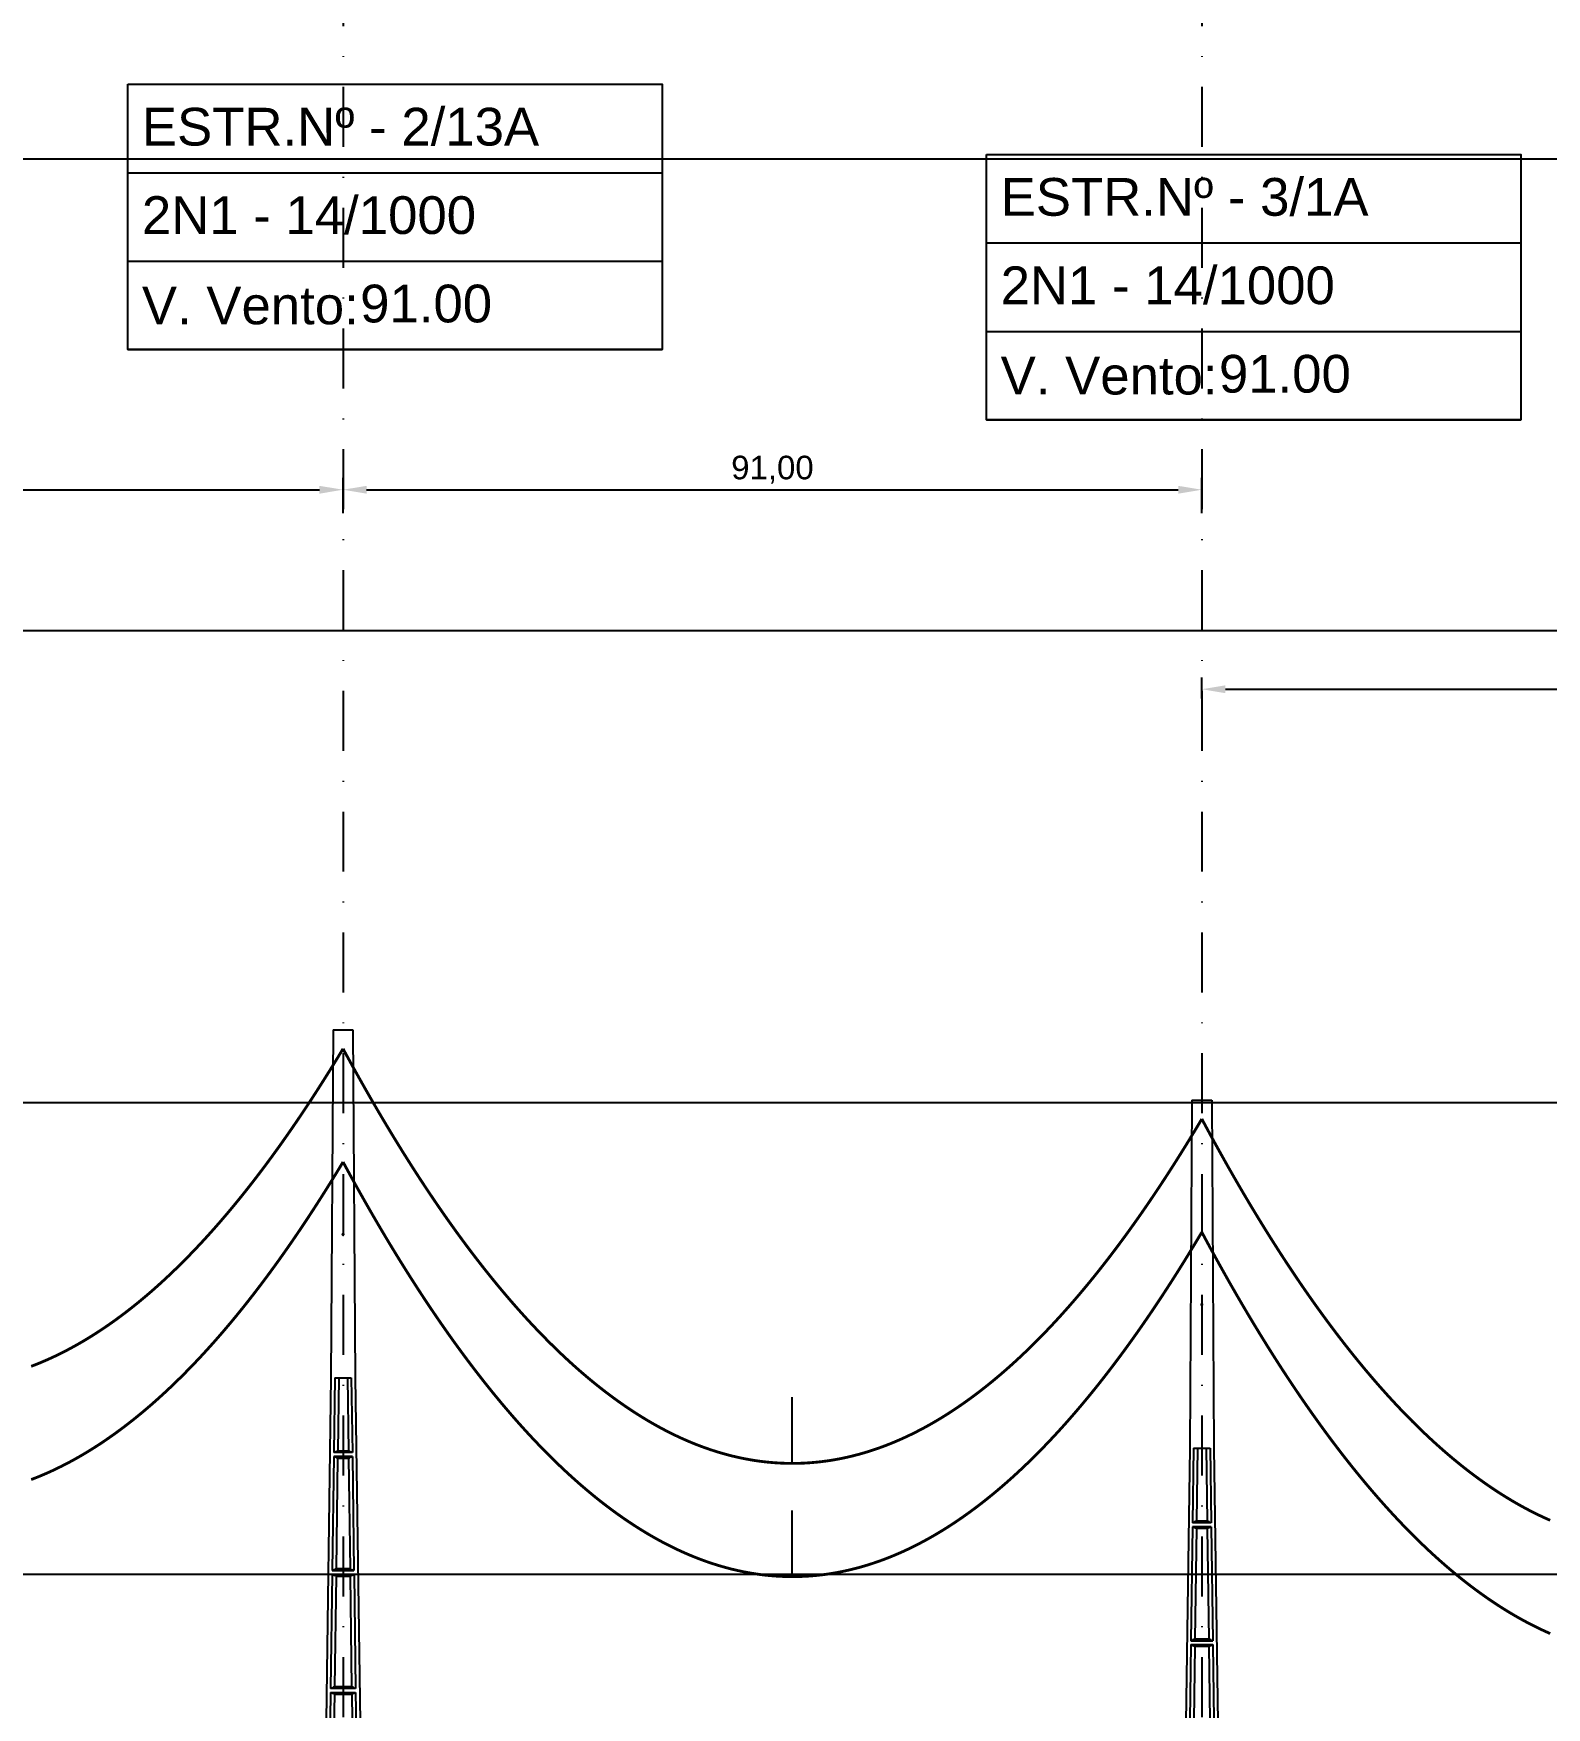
# Model space of a CAD drawing. Header units: metres. Extents: x -121 to 9872, y 3505 to 10721.
# Drawn here: x 2950.3 to 3110.6, y 9585.9 to 9763.3 of the extents above; entities that cross this region are included whole.
import ezdxf
from ezdxf.enums import TextEntityAlignment as Align

# ---------------------------------------------------------------- set-up
doc = ezdxf.new("R2010")
doc.units = ezdxf.units.M
doc.header["$PDMODE"] = 2
doc.linetypes.add('DASHDOT', pattern=[25.4, 12.7, -6.35, 0, -6.35])
for name, color, linetype in [('Cabeçalho', 7, 'Continuous'), ('CON-EOL- CA MAGNOLIA', 210, 'Continuous'), ('cotas', 7, 'Continuous'), ('Grade', 9, 'Continuous'), ('Ind.Rot', 8, 'DASHDOT'), ('POSTE DT', 7, 'Continuous')]:
    doc.layers.add(name, color=color, linetype=linetype)
doc.styles.add('Arial', font='arial.ttf')
doc.styles.add('SIMM-PADRÃO_(TXT)', font='arial.ttf', dxfattribs={"height": 2})
doc.styles.get("Standard").update_dxf_attribs({"font": 'arial.ttf'})
doc.dimstyles.new('ISO-25', dxfattribs={"dimtxt": 2.5, "dimasz": 2.5, "dimexe": 1.25, "dimexo": 0.625, "dimtad": 1, "dimzin": 1, "dimtxsty": 'Standard', "dimcen": 2.5, "dimaunit": 1, "dimadec": 3, "dimazin": 3, "dimtfac": 1, "dimtmove": 0, "dimatfit": 3, "dimfxlon": 1, "dimarcsym": 0})

# ---------------------------------------------------------------- blocks, each defined once
blk = doc.blocks.new('*U1')
at = {"layer": 'POSTE DT', "extrusion": (0, 1, 0)}
for p, q in [((-3.31, 378.23), (-4.05, 262)), ((-3.31, 378.23), (3.31, 378.23)), ((3.31, 378.23), (4.06, 262)), ((-4.05, 262), (-7.72, 0)), ((-4.05, 262), (-4.05, 262)), ((-2.73, 262), (-3.08, 237.05)), ((-2.73, 262), (2.75, 262)), ((-1.42, 262), (-1.77, 237.57)), ((1.43, 262), (1.77, 237.57)), ((2.75, 262), (3.1, 237.05)), ((4.06, 262), (7.72, 0)), ((-3.1, 235.74), (-3.63, 197.65)), ((3.11, 235.73), (-3.1, 235.74)), ((3.1, 237.05), (-3.08, 237.05)), ((-1.8, 235.21), (-2.32, 198.19)), ((1.8, 235.21), (2.32, 198.19)), ((3.11, 235.73), (3.65, 197.65)), ((-3.65, 196.34), (-4.19, 158.25)), ((-2.35, 195.8), (-2.87, 158.8)), ((2.35, 195.8), (2.87, 158.8)), ((3.66, 196.34), (4.2, 158.25)), ((-4.21, 156.94), (-4.74, 118.85)), ((4.21, 156.94), (4.75, 118.85)), ((-2.9, 156.39), (-3.42, 119.41)), ((2.91, 156.39), (3.42, 119.41)), ((-4.76, 117.54), (-5.29, 79.45)), ((4.77, 117.54), (-4.76, 117.54)), ((4.75, 118.85), (-4.74, 118.85)), ((4.77, 117.54), (5.3, 79.45)), ((-3.46, 116.98), (-3.97, 80.02)), ((3.46, 116.98), (3.98, 80.02)), ((5.3, 79.45), (-5.29, 79.45)), ((-5.31, 78.14), (-5.85, 40.06)), ((5.32, 78.14), (-5.31, 78.14)), ((-4.01, 77.57), (-4.53, 40.63)), ((4.01, 77.57), (4.53, 40.63)), ((5.32, 78.14), (5.85, 40.06)), ((5.85, 40.06), (-5.85, 40.06)), ((-5.86, 38.74), (-6.41, 0)), ((5.87, 38.74), (-5.86, 38.74)), ((-4.56, 38.17), (-5.1, 0)), ((4.56, 38.17), (5.1, 0)), ((5.87, 38.74), (6.41, 0)), ((-6.41, 0), (-7.72, 0)), ((-5.1, 0), (-6.41, 0)), ((5.1, 0), (-5.1, 0)), ((6.41, 0), (5.1, 0)), ((7.72, 0), (6.41, 0))]:
    blk.add_line(p, q, dxfattribs=at)
at = {"layer": 'POSTE DT', "ltscale": 3}
for points in [[(-3.65, 196.34), (3.66, 196.34)], [(-3.63, 197.65), (3.65, 197.65)], [(-4.21, 156.94), (4.21, 156.94)], [(4.2, 158.25), (-4.19, 158.25)]]:
    blk.add_lwpolyline(points, dxfattribs=at)
at = {"layer": 'POSTE DT'}
for points, knots in [([(0.25, 309.94), (0.25, 309.93), (0.25, 309.93), (0.25, 309.92), (0.25, 309.91), (0.25, 309.9), (0.25, 309.89), (0.24, 309.85), (0.22, 309.82), (0.19, 309.77), (0.16, 309.74), (0.11, 309.71), (0.08, 309.7), (0.01, 309.68), (-0.02, 309.68), (-0.08, 309.7), (-0.11, 309.71), (-0.16, 309.74), (-0.18, 309.76), (-0.21, 309.8), (-0.22, 309.82), (-0.24, 309.85), (-0.24, 309.87), (-0.25, 309.89), (-0.25, 309.9), (-0.25, 309.92), (-0.25, 309.92), (-0.25, 309.93), (-0.25, 309.94), (-0.25, 309.95), (-0.25, 309.95), (-0.25, 309.96), (-0.25, 309.97), (-0.24, 310), (-0.23, 310.02), (-0.21, 310.07), (-0.2, 310.09), (-0.15, 310.14), (-0.13, 310.15), (-0.07, 310.18), (-0.03, 310.19), (0.03, 310.19), (0.06, 310.18), (0.12, 310.16), (0.14, 310.14), (0.18, 310.11), (0.2, 310.09), (0.21, 310.06), (0.22, 310.05), (0.23, 310.04), (0.24, 310.01), (0.24, 309.99), (0.25, 309.97), (0.25, 309.96), (0.25, 309.95), (0.25, 309.94), (0.25, 309.94), (0.25, 309.94), (0.25, 309.94)], [-54.728303, -54.728303, -54.728303, -54.728303, -54.309038, -54.309038, -53.647169, -53.647169, -52.532885, -52.532885, -48.86224, -48.86224, -45.282765, -45.282765, -41.52867, -41.52867, -37.867486, -37.867486, -34.454589, -34.454589, -31.301423, -31.301423, -28.48103, -28.48103, -26.961755, -26.961755, -25.7544, -25.7544, -25.136228, -25.136228, -24.64409, -24.64409, -24.094201, -24.094201, -23.191199, -23.191199, -20.494482, -20.494482, -17.342863, -17.342863, -13.645538, -13.645538, -9.835989, -9.835989, -6.296781, -6.296781, -3.005029, -3.005029, 0, 0, 0, 1.527594, 1.527594, 3.697216, 3.697216, 4.489727, 4.489727, 5.01438, 5.01438, 5.095313, 5.095313, 5.095313, 5.095313]), ([(-3.1, 235.74), (-2.88, 235.65), (-2.67, 235.56), (-2.23, 235.39), (-2.02, 235.3), (-1.8, 235.21)], [0.055576, 0.055576, 0.055576, 0.055576, 56.767409, 56.767409, 113.50757, 113.50757, 113.50757, 113.50757]), ([(-1.77, 237.57), (-1.99, 237.49), (-2.21, 237.4), (-2.64, 237.22), (-2.86, 237.14), (-3.08, 237.05)], [0, 0, 0, 0, 56.660495, 56.660495, 113.412826, 113.412826, 113.412826, 113.412826]), ([(-1.8, 235.21), (-1.2, 235.21), (-0.6, 235.21), (0.6, 235.21), (1.2, 235.21), (1.8, 235.21)], [0, 0, 0, 0, 68.567797, 68.567797, 137.136247, 137.136247, 137.136247, 137.136247]), ([(1.77, 237.57), (1.18, 237.57), (0.59, 237.57), (-0.59, 237.57), (-1.18, 237.57), (-1.77, 237.57)], [0, 0, 0, 0, 67.306894, 67.306894, 134.614447, 134.614447, 134.614447, 134.614447]), ([(3.1, 237.05), (2.87, 237.14), (2.65, 237.23), (2.21, 237.4), (1.99, 237.49), (1.77, 237.57)], [0, 0, 0, 0, 56.738948, 56.738948, 113.38731, 113.38731, 113.38731, 113.38731]), ([(1.8, 235.21), (2.02, 235.3), (2.24, 235.38), (2.68, 235.56), (2.89, 235.65), (3.11, 235.73)], [0, 0, 0, 0, 56.845349, 56.845349, 113.599799, 113.599799, 113.599799, 113.599799]), ([(-3.65, 196.34), (-3.43, 196.25), (-3.22, 196.16), (-2.78, 195.98), (-2.57, 195.89), (-2.35, 195.8)], [0.054307, 0.054307, 0.054307, 0.054307, 63.527131, 63.527131, 127.063246, 127.063246, 127.063246, 127.063246]), ([(-2.32, 198.19), (-2.54, 198.1), (-2.76, 198.01), (-3.2, 197.83), (-3.41, 197.74), (-3.63, 197.65)], [0, 0, 0, 0, 63.412073, 63.412073, 126.777421, 126.777421, 126.777421, 126.777421]), ([(-2.35, 195.8), (-1.57, 195.8), (-0.78, 195.8), (0.79, 195.8), (1.57, 195.8), (2.35, 195.8)], [0, 0, 0, 0, 89.585713, 89.585713, 179.17191, 179.17191, 179.17191, 179.17191]), ([(2.32, 198.19), (1.55, 198.19), (0.77, 198.19), (-0.77, 198.19), (-1.55, 198.19), (-2.32, 198.19)], [0, 0, 0, 0, 88.31008, 88.31008, 176.620652, 176.620652, 176.620652, 176.620652]), ([(3.65, 197.65), (3.43, 197.74), (3.2, 197.83), (2.76, 198.01), (2.54, 198.1), (2.32, 198.19)], [0, 0, 0, 0, 63.488119, 63.488119, 126.880939, 126.880939, 126.880939, 126.880939]), ([(2.35, 195.8), (2.57, 195.89), (2.79, 195.98), (3.23, 196.16), (3.45, 196.25), (3.66, 196.34)], [0, 0, 0, 0, 63.60246, 63.60246, 127.109696, 127.109696, 127.109696, 127.109696]), ([(-4.21, 156.94), (-3.99, 156.85), (-3.77, 156.75), (-3.34, 156.57), (-3.12, 156.48), (-2.9, 156.39)], [0.053423, 0.053423, 0.053423, 0.053423, 70.429742, 70.429742, 140.90167, 140.90167, 140.90167, 140.90167]), ([(-2.87, 158.8), (-3.09, 158.71), (-3.31, 158.62), (-3.75, 158.43), (-3.97, 158.34), (-4.19, 158.25)], [0, 0, 0, 0, 70.301707, 70.301707, 140.590947, 140.590947, 140.590947, 140.590947]), ([(2.87, 158.8), (1.92, 158.8), (0.96, 158.8), (-0.96, 158.8), (-1.91, 158.8), (-2.87, 158.8)], [0, 0, 0, 0, 109.314454, 109.314454, 218.629264, 218.629264, 218.629264, 218.629264]), ([(4.2, 158.25), (3.98, 158.34), (3.76, 158.44), (3.31, 158.62), (3.09, 158.71), (2.87, 158.8)], [0, 0, 0, 0, 70.379198, 70.379198, 140.659718, 140.659718, 140.659718, 140.659718]), ([(2.91, 156.39), (3.12, 156.48), (3.34, 156.57), (3.78, 156.75), (4, 156.85), (4.21, 156.94)], [0, 0, 0, 0, 70.506649, 70.506649, 140.914701, 140.914701, 140.914701, 140.914701]), ([(-2.9, 156.39), (-1.94, 156.39), (-0.97, 156.39), (0.97, 156.39), (1.94, 156.39), (2.91, 156.39)], [0, 0, 0, 0, 110.60219, 110.60219, 221.20473, 221.20473, 221.20473, 221.20473]), ([(-4.76, 117.54), (-4.54, 117.45), (-4.32, 117.35), (-3.89, 117.17), (-3.67, 117.07), (-3.46, 116.98)], [0.052784, 0.052784, 0.052784, 0.052784, 77.438432, 77.438432, 154.950301, 154.950301, 154.950301, 154.950301]), ([(-3.42, 119.41), (-3.64, 119.32), (-3.86, 119.23), (-4.3, 119.04), (-4.52, 118.95), (-4.74, 118.85)], [0, 0, 0, 0, 77.299547, 77.299547, 154.618634, 154.618634, 154.618634, 154.618634]), ([(3.42, 119.41), (2.28, 119.41), (1.14, 119.41), (-1.14, 119.41), (-2.28, 119.41), (-3.42, 119.41)], [0, 0, 0, 0, 130.319901, 130.319901, 260.640046, 260.640046, 260.640046, 260.640046]), ([(4.75, 118.85), (4.53, 118.95), (4.31, 119.04), (3.87, 119.23), (3.64, 119.32), (3.42, 119.41)], [0, 0, 0, 0, 77.381597, 77.381597, 154.66183, 154.66183, 154.66183, 154.66183]), ([(3.46, 116.98), (3.68, 117.07), (3.89, 117.17), (4.33, 117.35), (4.55, 117.45), (4.77, 117.54)], [0, 0, 0, 0, 77.520013, 77.520013, 154.938747, 154.938747, 154.938747, 154.938747]), ([(-3.46, 116.98), (-2.3, 116.98), (-1.15, 116.98), (1.15, 116.98), (2.31, 116.98), (3.46, 116.98)], [0, 0, 0, 0, 131.617604, 131.617604, 263.235447, 263.235447, 263.235447, 263.235447]), ([(-3.97, 80.02), (-4.19, 79.93), (-4.41, 79.83), (-4.85, 79.64), (-5.07, 79.55), (-5.29, 79.45)], [0, 0, 0, 0, 84.379671, 84.379671, 168.809376, 168.809376, 168.809376, 168.809376]), ([(3.98, 80.02), (2.65, 80.02), (1.33, 80.02), (-1.32, 80.02), (-2.65, 80.02), (-3.97, 80.02)], [0, 0, 0, 0, 151.326157, 151.326157, 302.652465, 302.652465, 302.652465, 302.652465]), ([(5.3, 79.45), (5.08, 79.55), (4.86, 79.64), (4.42, 79.83), (4.2, 79.93), (3.98, 80.02)], [0, 0, 0, 0, 84.46863, 84.46863, 168.833721, 168.833721, 168.833721, 168.833721]), ([(-5.31, 78.14), (-5.09, 78.05), (-4.88, 77.95), (-4.44, 77.76), (-4.23, 77.67), (-4.01, 77.57)], [0.052308, 0.052308, 0.052308, 0.052308, 84.527725, 84.527725, 169.158824, 169.158824, 169.158824, 169.158824]), ([(-4.01, 77.57), (-2.67, 77.57), (-1.34, 77.57), (1.34, 77.57), (2.67, 77.57), (4.01, 77.57)], [0, 0, 0, 0, 152.632212, 152.632212, 305.264569, 305.264569, 305.264569, 305.264569]), ([(4.01, 77.57), (4.23, 77.67), (4.45, 77.76), (4.88, 77.95), (5.1, 78.05), (5.32, 78.14)], [0, 0, 0, 0, 84.616316, 84.616316, 169.129178, 169.129178, 169.129178, 169.129178]), ([(-4.53, 40.63), (-4.75, 40.53), (-4.97, 40.44), (-5.41, 40.25), (-5.63, 40.15), (-5.85, 40.06)], [0, 0, 0, 0, 91.523648, 91.523648, 183.126775, 183.126775, 183.126775, 183.126775]), ([(4.53, 40.63), (3.02, 40.63), (1.51, 40.63), (-1.51, 40.63), (-3.02, 40.63), (-4.53, 40.63)], [0, 0, 0, 0, 172.33304, 172.33304, 344.666151, 344.666151, 344.666151, 344.666151]), ([(5.85, 40.06), (5.63, 40.15), (5.41, 40.25), (4.97, 40.44), (4.75, 40.53), (4.53, 40.63)], [0, 0, 0, 0, 91.621326, 91.621326, 183.137324, 183.137324, 183.137324, 183.137324]), ([(-5.86, 38.74), (-5.65, 38.65), (-5.43, 38.55), (-5, 38.36), (-4.78, 38.26), (-4.56, 38.17)], [0.026524, 0.026524, 0.026524, 0.026524, 91.679563, 91.679563, 183.466041, 183.466041, 183.466041, 183.466041]), ([(-4.56, 38.17), (-3.04, 38.17), (-1.52, 38.17), (1.52, 38.17), (3.04, 38.17), (4.56, 38.17)], [0, 0, 0, 0, 173.646192, 173.646192, 347.292451, 347.292451, 347.292451, 347.292451]), ([(4.56, 38.17), (4.78, 38.26), (5, 38.36), (5.43, 38.55), (5.65, 38.65), (5.87, 38.74)], [0, 0, 0, 0, 91.776928, 91.776928, 183.448614, 183.448614, 183.448614, 183.448614])]:
    blk.add_open_spline(points, degree=3, knots=knots, dxfattribs=at)
blk = doc.blocks.new('Bloco P Sup')
at = {"layer": 'Cabeçalho'}
blk.add_lwpolyline([(-11.66, -3.34), (44.97, -3.34), (44.97, -31.45), (-11.66, -31.45)], close=True, dxfattribs=at)
for points in [[(-11.66, -12.71), (44.97, -12.71)], [(-11.66, -22.08), (44.97, -22.08)], [(-11.66, -31.45), (44.97, -31.45)]]:
    blk.add_lwpolyline(points, dxfattribs=at)
at = {"layer": 'Cabeçalho', "style": 'Arial'}
blk.add_text('V. Vento:', height=4, dxfattribs=at).set_placement((-10.16, -26.77), align=Align.MIDDLE_LEFT)
at = {"layer": 'Cabeçalho', "style": 'SIMM-PADRÃO_(TXT)'}
for tag, p in [('ESTRUTURANUM', (-10.16, -11.03)), ('TIPO_ESFORÇO', (-10.16, -20.4)), ('VÃOVENTO', (12.97, -29.77))]:
    blk.add_attdef(tag, text='', height=4, dxfattribs=at).set_placement(p, align=Align.BOTTOM_LEFT)
blk = doc.blocks.new('*D80')
at = {"layer": 'cotas', "color": 0, "lineweight": -2, "transparency": 16777216}
for p, q in [((2892.06, 9712.42), (2892.06, 9716.17)), ((2983.06, 9712.42), (2983.06, 9716.17)), ((2894.56, 9714.92), (2980.56, 9714.92))]:
    blk.add_line(p, q, dxfattribs=at)
at = {"layer": 'cotas', "color": 0, "transparency": 16777216}
for points in [[(2894.56, 9715.33), (2894.56, 9714.5), (2892.06, 9714.92)], [(2980.56, 9715.33), (2980.56, 9714.5), (2983.06, 9714.92)]]:
    blk.add_solid(points, dxfattribs=at)
at = {"layer": 'Defpoints', "color": 0, "transparency": 16777216}
for p in [(2983.06, 9714.92), (2892.06, 9667.26), (2983.06, 9657.68)]:
    blk.add_point(p, dxfattribs=at)
at = {"layer": 'cotas', "color": 0, "transparency": 16777216, "insert": (2937.56, 9717.04), "char_height": 2.5, "attachment_point": 5}
blk.add_mtext('91,00', dxfattribs=at)
blk = doc.blocks.new('*D81')
at = {"layer": 'cotas', "color": 0, "lineweight": -2, "transparency": 16777216}
for p, q in [((2983.06, 9712.42), (2983.06, 9716.17)), ((3074.06, 9712.42), (3074.06, 9716.17)), ((2985.56, 9714.92), (3071.56, 9714.92))]:
    blk.add_line(p, q, dxfattribs=at)
at = {"layer": 'cotas', "color": 0, "transparency": 16777216}
for points in [[(2985.56, 9715.33), (2985.56, 9714.5), (2983.06, 9714.92)], [(3071.56, 9715.33), (3071.56, 9714.5), (3074.06, 9714.92)]]:
    blk.add_solid(points, dxfattribs=at)
at = {"layer": 'Defpoints', "color": 0, "transparency": 16777216}
for p in [(3074.06, 9714.92), (2983.06, 9657.68), (3074.06, 9650.24)]:
    blk.add_point(p, dxfattribs=at)
at = {"layer": 'cotas', "color": 0, "transparency": 16777216, "insert": (3028.56, 9717.04), "char_height": 2.5, "attachment_point": 5}
blk.add_mtext('91,00', dxfattribs=at)
blk = doc.blocks.new('*D82')
at = {"layer": 'cotas', "color": 0, "lineweight": -2, "transparency": 16777216}
for p, q in [((3074.06, 9692.78), (3074.06, 9695.03)), ((3165.67, 9692.78), (3165.67, 9695.03)), ((3076.56, 9693.78), (3163.17, 9693.78))]:
    blk.add_line(p, q, dxfattribs=at)
at = {"layer": 'cotas', "color": 0, "transparency": 16777216}
for points in [[(3076.56, 9694.19), (3076.56, 9693.36), (3074.06, 9693.78)], [(3163.17, 9694.19), (3163.17, 9693.36), (3165.67, 9693.78)]]:
    blk.add_solid(points, dxfattribs=at)
at = {"layer": 'Defpoints', "color": 0, "transparency": 16777216}
for p in [(3165.67, 9693.78), (3074.06, 9650.24), (3165.67, 9641.84)]:
    blk.add_point(p, dxfattribs=at)
at = {"layer": 'cotas', "color": 0, "transparency": 16777216, "insert": (3119.86, 9695.68), "char_height": 2.5, "attachment_point": 5}
blk.add_mtext('91.61', dxfattribs=at)

msp = doc.modelspace()

# ---------------------------------------------------------------- linework, layer by layer
at = {"layer": 'CON-EOL- CA MAGNOLIA'}
for p, q in [((3030.663, 9611.742), (3030.663, 9618.742)), ((3030.663, 9599.742), (3030.663, 9606.742)), ((3030.663, 9599.742), (3030.663, 9606.742))]:
    msp.add_line(p, q, dxfattribs=at)
at = {"layer": 'CON-EOL- CA MAGNOLIA', "const_width": 0.3}
for points in [[(2950.01, 9622.026), (2950.463, 9622.201), (2950.916, 9622.383), (2951.368, 9622.574), (2951.821, 9622.772), (2952.274, 9622.978), (2952.727, 9623.193), (2953.179, 9623.415), (2953.632, 9623.645), (2954.085, 9623.883), (2954.538, 9624.129), (2954.99, 9624.383), (2955.443, 9624.645), (2955.896, 9624.915), (2956.349, 9625.193), (2956.801, 9625.478), (2957.254, 9625.772), (2957.707, 9626.074), (2958.16, 9626.383), (2958.612, 9626.701), (2959.065, 9627.026), (2959.518, 9627.36), (2959.97, 9627.701), (2960.423, 9628.05), (2960.876, 9628.407), (2961.329, 9628.773), (2961.781, 9629.146), (2962.234, 9629.527), (2962.687, 9629.916), (2963.14, 9630.313), (2963.592, 9630.718), (2964.045, 9631.131), (2964.498, 9631.552), (2964.951, 9631.98), (2965.403, 9632.417), (2965.856, 9632.862), (2966.309, 9633.315), (2966.761, 9633.775), (2967.214, 9634.244), (2967.667, 9634.721), (2968.12, 9635.205), (2968.572, 9635.698), (2969.025, 9636.199), (2969.478, 9636.707), (2969.931, 9637.224), (2970.383, 9637.748), (2970.836, 9638.281), (2971.289, 9638.821), (2971.742, 9639.369), (2972.194, 9639.926), (2972.647, 9640.49), (2973.1, 9641.063), (2973.553, 9641.643), (2974.005, 9642.231), (2974.458, 9642.828), (2974.911, 9643.432), (2975.363, 9644.044), (2975.816, 9644.665), (2976.269, 9645.293), (2976.722, 9645.93), (2977.174, 9646.574), (2977.627, 9647.226), (2978.08, 9647.887), (2978.533, 9648.555), (2978.985, 9649.231), (2979.438, 9649.916), (2979.891, 9650.608), (2980.344, 9651.309), (2980.796, 9652.017), (2981.249, 9652.734), (2981.702, 9653.458), (2982.155, 9654.191), (2982.607, 9654.931), (2983.06, 9655.68)], [(2983.06, 9655.68), (2983.513, 9654.846), (2983.965, 9654.02), (2984.418, 9653.202), (2984.871, 9652.392), (2985.324, 9651.59), (2985.776, 9650.796), (2986.229, 9650.011), (2986.682, 9649.233), (2987.135, 9648.463), (2987.587, 9647.701), (2988.04, 9646.948), (2988.493, 9646.202), (2988.946, 9645.465), (2989.398, 9644.735), (2989.851, 9644.014), (2990.304, 9643.3), (2990.757, 9642.595), (2991.209, 9641.897), (2991.662, 9641.208), (2992.115, 9640.527), (2992.567, 9639.853), (2993.02, 9639.188), (2993.473, 9638.531), (2993.926, 9637.881), (2994.378, 9637.24), (2994.831, 9636.606), (2995.284, 9635.981), (2995.737, 9635.364), (2996.189, 9634.754), (2996.642, 9634.153), (2997.095, 9633.56), (2997.548, 9632.975), (2998, 9632.397), (2998.453, 9631.828), (2998.906, 9631.266), (2999.359, 9630.713), (2999.811, 9630.168), (3000.264, 9629.63), (3000.717, 9629.101), (3001.169, 9628.579), (3001.622, 9628.066), (3002.075, 9627.56), (3002.528, 9627.063), (3002.98, 9626.573), (3003.433, 9626.092), (3003.886, 9625.618), (3004.339, 9625.152), (3004.791, 9624.695), (3005.244, 9624.245), (3005.697, 9623.803), (3006.15, 9623.369), (3006.602, 9622.943), (3007.055, 9622.526), (3007.508, 9622.116), (3007.96, 9621.714), (3008.413, 9621.32), (3008.866, 9620.934), (3009.319, 9620.556), (3009.771, 9620.185), (3010.224, 9619.823), (3010.677, 9619.469), (3011.13, 9619.123), (3011.582, 9618.784), (3012.035, 9618.454), (3012.488, 9618.132), (3012.941, 9617.817), (3013.393, 9617.511), (3013.846, 9617.212), (3014.299, 9616.921), (3014.752, 9616.639), (3015.204, 9616.364), (3015.657, 9616.097), (3016.11, 9615.838), (3016.562, 9615.587), (3017.015, 9615.344), (3017.468, 9615.109), (3017.921, 9614.882), (3018.373, 9614.663), (3018.826, 9614.451), (3019.279, 9614.248), (3019.732, 9614.053), (3020.184, 9613.865), (3020.637, 9613.686), (3021.09, 9613.514), (3021.543, 9613.35), (3021.995, 9613.195), (3022.448, 9613.047), (3022.901, 9612.907), (3023.354, 9612.775), (3023.806, 9612.651), (3024.259, 9612.535), (3024.712, 9612.427), (3025.164, 9612.326), (3025.617, 9612.234), (3026.07, 9612.15), (3026.523, 9612.073), (3026.975, 9612.005), (3027.428, 9611.944), (3027.881, 9611.891), (3028.334, 9611.847), (3028.786, 9611.81), (3029.239, 9611.781), (3029.692, 9611.76), (3030.145, 9611.747), (3030.597, 9611.742), (3031.05, 9611.745), (3031.503, 9611.755), (3031.956, 9611.774), (3032.408, 9611.801), (3032.861, 9611.835), (3033.314, 9611.878), (3033.766, 9611.928), (3034.219, 9611.986), (3034.672, 9612.052), (3035.125, 9612.127), (3035.577, 9612.209), (3036.03, 9612.299), (3036.483, 9612.397), (3036.936, 9612.502), (3037.388, 9612.616), (3037.841, 9612.738), (3038.294, 9612.868), (3038.747, 9613.005), (3039.199, 9613.151), (3039.652, 9613.304), (3040.105, 9613.466), (3040.558, 9613.635), (3041.01, 9613.812), (3041.463, 9613.997), (3041.916, 9614.19), (3042.368, 9614.391), (3042.821, 9614.6), (3043.274, 9614.817), (3043.727, 9615.042), (3044.179, 9615.275), (3044.632, 9615.515), (3045.085, 9615.764), (3045.538, 9616.021), (3045.99, 9616.285), (3046.443, 9616.558), (3046.896, 9616.838), (3047.349, 9617.126), (3047.801, 9617.423), (3048.254, 9617.727), (3048.707, 9618.039), (3049.16, 9618.359), (3049.612, 9618.687), (3050.065, 9619.023), (3050.518, 9619.367), (3050.97, 9619.719), (3051.423, 9620.079), (3051.876, 9620.447), (3052.329, 9620.823), (3052.781, 9621.206), (3053.234, 9621.598), (3053.687, 9621.998), (3054.14, 9622.405), (3054.592, 9622.821), (3055.045, 9623.244), (3055.498, 9623.676), (3055.951, 9624.115), (3056.403, 9624.563), (3056.856, 9625.018), (3057.309, 9625.481), (3057.761, 9625.952), (3058.214, 9626.432), (3058.667, 9626.919), (3059.12, 9627.414), (3059.572, 9627.917), (3060.025, 9628.428), (3060.478, 9628.948), (3060.931, 9629.475), (3061.383, 9630.01), (3061.836, 9630.553), (3062.289, 9631.104), (3062.742, 9631.663), (3063.194, 9632.23), (3063.647, 9632.805), (3064.1, 9633.388), (3064.553, 9633.979), (3065.005, 9634.578), (3065.458, 9635.185), (3065.911, 9635.8), (3066.363, 9636.423), (3066.816, 9637.054), (3067.269, 9637.693), (3067.722, 9638.34), (3068.174, 9638.995), (3068.627, 9639.658), (3069.08, 9640.329), (3069.533, 9641.008), (3069.985, 9641.695), (3070.438, 9642.39), (3070.891, 9643.094), (3071.344, 9643.805), (3071.796, 9644.524), (3072.249, 9645.251), (3072.702, 9645.986), (3073.155, 9646.729), (3073.607, 9647.481), (3074.06, 9648.24)], [(3074.06, 9648.24), (3074.516, 9647.39), (3074.971, 9646.549), (3075.427, 9645.716), (3075.883, 9644.891), (3076.339, 9644.074), (3076.794, 9643.265), (3077.25, 9642.464), (3077.706, 9641.672), (3078.162, 9640.887), (3078.617, 9640.111), (3079.073, 9639.343), (3079.529, 9638.583), (3079.985, 9637.832), (3080.44, 9637.088), (3080.896, 9636.353), (3081.352, 9635.625), (3081.808, 9634.906), (3082.263, 9634.195), (3082.719, 9633.492), (3083.175, 9632.797), (3083.631, 9632.11), (3084.086, 9631.432), (3084.542, 9630.761), (3084.998, 9630.099), (3085.454, 9629.445), (3085.909, 9628.799), (3086.365, 9628.161), (3086.821, 9627.531), (3087.277, 9626.909), (3087.732, 9626.295), (3088.188, 9625.69), (3088.644, 9625.092), (3089.1, 9624.503), (3089.555, 9623.922), (3090.011, 9623.349), (3090.467, 9622.783), (3090.923, 9622.226), (3091.378, 9621.677), (3091.834, 9621.137), (3092.29, 9620.604), (3092.746, 9620.079), (3093.201, 9619.563), (3093.657, 9619.054), (3094.113, 9618.554), (3094.569, 9618.062), (3095.024, 9617.577), (3095.48, 9617.101), (3095.936, 9616.633), (3096.392, 9616.173), (3096.847, 9615.721), (3097.303, 9615.277), (3097.759, 9614.842), (3098.215, 9614.414), (3098.67, 9613.994), (3099.126, 9613.583), (3099.582, 9613.179), (3100.038, 9612.784), (3100.493, 9612.396), (3100.949, 9612.017), (3101.405, 9611.646), (3101.861, 9611.282), (3102.316, 9610.927), (3102.772, 9610.58), (3103.228, 9610.241), (3103.684, 9609.91), (3104.139, 9609.587), (3104.595, 9609.272), (3105.051, 9608.965), (3105.506, 9608.666), (3105.962, 9608.376), (3106.418, 9608.093), (3106.874, 9607.818), (3107.329, 9607.552), (3107.785, 9607.293), (3108.241, 9607.042), (3108.697, 9606.8), (3109.152, 9606.566), (3109.608, 9606.339), (3110.064, 9606.121), (3110.52, 9605.91), (3110.975, 9605.708)], [(2950.01, 9610.026), (2950.463, 9610.201), (2950.916, 9610.383), (2951.368, 9610.574), (2951.821, 9610.772), (2952.274, 9610.978), (2952.727, 9611.193), (2953.179, 9611.415), (2953.632, 9611.645), (2954.085, 9611.883), (2954.538, 9612.129), (2954.99, 9612.383), (2955.443, 9612.645), (2955.896, 9612.915), (2956.349, 9613.193), (2956.801, 9613.478), (2957.254, 9613.772), (2957.707, 9614.074), (2958.16, 9614.383), (2958.612, 9614.701), (2959.065, 9615.026), (2959.518, 9615.36), (2959.97, 9615.701), (2960.423, 9616.05), (2960.876, 9616.407), (2961.329, 9616.773), (2961.781, 9617.146), (2962.234, 9617.527), (2962.687, 9617.916), (2963.14, 9618.313), (2963.592, 9618.718), (2964.045, 9619.131), (2964.498, 9619.552), (2964.951, 9619.981), (2965.403, 9620.417), (2965.856, 9620.862), (2966.309, 9621.315), (2966.761, 9621.776), (2967.214, 9622.244), (2967.667, 9622.721), (2968.12, 9623.205), (2968.572, 9623.698), (2969.025, 9624.199), (2969.478, 9624.707), (2969.931, 9625.224), (2970.383, 9625.748), (2970.836, 9626.281), (2971.289, 9626.821), (2971.742, 9627.369), (2972.194, 9627.926), (2972.647, 9628.49), (2973.1, 9629.063), (2973.553, 9629.643), (2974.005, 9630.231), (2974.458, 9630.828), (2974.911, 9631.432), (2975.363, 9632.044), (2975.816, 9632.665), (2976.269, 9633.293), (2976.722, 9633.93), (2977.174, 9634.574), (2977.627, 9635.226), (2978.08, 9635.887), (2978.533, 9636.555), (2978.985, 9637.231), (2979.438, 9637.916), (2979.891, 9638.608), (2980.344, 9639.309), (2980.796, 9640.017), (2981.249, 9640.734), (2981.702, 9641.458), (2982.155, 9642.191), (2982.607, 9642.931), (2983.06, 9643.68)], [(2950.01, 9610.026), (2950.463, 9610.201), (2950.916, 9610.383), (2951.368, 9610.574), (2951.821, 9610.772), (2952.274, 9610.978), (2952.727, 9611.193), (2953.179, 9611.415), (2953.632, 9611.645), (2954.085, 9611.883), (2954.538, 9612.129), (2954.99, 9612.383), (2955.443, 9612.645), (2955.896, 9612.915), (2956.349, 9613.193), (2956.801, 9613.478), (2957.254, 9613.772), (2957.707, 9614.074), (2958.16, 9614.383), (2958.612, 9614.701), (2959.065, 9615.026), (2959.518, 9615.36), (2959.97, 9615.701), (2960.423, 9616.05), (2960.876, 9616.407), (2961.329, 9616.773), (2961.781, 9617.146), (2962.234, 9617.527), (2962.687, 9617.916), (2963.14, 9618.313), (2963.592, 9618.718), (2964.045, 9619.131), (2964.498, 9619.552), (2964.951, 9619.98), (2965.403, 9620.417), (2965.856, 9620.862), (2966.309, 9621.315), (2966.761, 9621.775), (2967.214, 9622.244), (2967.667, 9622.721), (2968.12, 9623.205), (2968.572, 9623.698), (2969.025, 9624.199), (2969.478, 9624.707), (2969.931, 9625.224), (2970.383, 9625.748), (2970.836, 9626.281), (2971.289, 9626.821), (2971.742, 9627.369), (2972.194, 9627.926), (2972.647, 9628.49), (2973.1, 9629.063), (2973.553, 9629.643), (2974.005, 9630.231), (2974.458, 9630.828), (2974.911, 9631.432), (2975.363, 9632.044), (2975.816, 9632.665), (2976.269, 9633.293), (2976.722, 9633.93), (2977.174, 9634.574), (2977.627, 9635.226), (2978.08, 9635.887), (2978.533, 9636.555), (2978.985, 9637.231), (2979.438, 9637.916), (2979.891, 9638.608), (2980.344, 9639.309), (2980.796, 9640.017), (2981.249, 9640.734), (2981.702, 9641.458), (2982.155, 9642.191), (2982.607, 9642.931), (2983.06, 9643.68)], [(2983.06, 9643.68), (2983.513, 9642.846), (2983.965, 9642.02), (2984.418, 9641.202), (2984.871, 9640.392), (2985.324, 9639.59), (2985.776, 9638.796), (2986.229, 9638.011), (2986.682, 9637.233), (2987.135, 9636.463), (2987.587, 9635.701), (2988.04, 9634.948), (2988.493, 9634.202), (2988.946, 9633.465), (2989.398, 9632.735), (2989.851, 9632.014), (2990.304, 9631.3), (2990.757, 9630.595), (2991.209, 9629.897), (2991.662, 9629.208), (2992.115, 9628.527), (2992.567, 9627.853), (2993.02, 9627.188), (2993.473, 9626.53), (2993.926, 9625.881), (2994.378, 9625.24), (2994.831, 9624.606), (2995.284, 9623.981), (2995.737, 9623.364), (2996.189, 9622.754), (2996.642, 9622.153), (2997.095, 9621.56), (2997.548, 9620.974), (2998, 9620.397), (2998.453, 9619.828), (2998.906, 9619.266), (2999.359, 9618.713), (2999.811, 9618.168), (3000.264, 9617.63), (3000.717, 9617.101), (3001.169, 9616.579), (3001.622, 9616.066), (3002.075, 9615.56), (3002.528, 9615.063), (3002.98, 9614.573), (3003.433, 9614.092), (3003.886, 9613.618), (3004.339, 9613.152), (3004.791, 9612.695), (3005.244, 9612.245), (3005.697, 9611.803), (3006.15, 9611.369), (3006.602, 9610.943), (3007.055, 9610.526), (3007.508, 9610.116), (3007.96, 9609.714), (3008.413, 9609.32), (3008.866, 9608.934), (3009.319, 9608.556), (3009.771, 9608.185), (3010.224, 9607.823), (3010.677, 9607.469), (3011.13, 9607.123), (3011.582, 9606.784), (3012.035, 9606.454), (3012.488, 9606.132), (3012.941, 9605.817), (3013.393, 9605.511), (3013.846, 9605.212), (3014.299, 9604.921), (3014.752, 9604.639), (3015.204, 9604.364), (3015.657, 9604.097), (3016.11, 9603.838), (3016.562, 9603.587), (3017.015, 9603.344), (3017.468, 9603.109), (3017.921, 9602.882), (3018.373, 9602.663), (3018.826, 9602.451), (3019.279, 9602.248), (3019.732, 9602.053), (3020.184, 9601.865), (3020.637, 9601.686), (3021.09, 9601.514), (3021.543, 9601.35), (3021.995, 9601.195), (3022.448, 9601.047), (3022.901, 9600.907), (3023.354, 9600.775), (3023.806, 9600.651), (3024.259, 9600.535), (3024.712, 9600.427), (3025.164, 9600.326), (3025.617, 9600.234), (3026.07, 9600.15), (3026.523, 9600.073), (3026.975, 9600.005), (3027.428, 9599.944), (3027.881, 9599.891), (3028.334, 9599.847), (3028.786, 9599.81), (3029.239, 9599.781), (3029.692, 9599.76), (3030.145, 9599.747), (3030.597, 9599.742), (3031.05, 9599.745), (3031.503, 9599.755), (3031.956, 9599.774), (3032.408, 9599.801), (3032.861, 9599.835), (3033.314, 9599.878), (3033.766, 9599.928), (3034.219, 9599.986), (3034.672, 9600.052), (3035.125, 9600.127), (3035.577, 9600.209), (3036.03, 9600.299), (3036.483, 9600.397), (3036.936, 9600.502), (3037.388, 9600.616), (3037.841, 9600.738), (3038.294, 9600.868), (3038.747, 9601.005), (3039.199, 9601.151), (3039.652, 9601.304), (3040.105, 9601.465), (3040.558, 9601.635), (3041.01, 9601.812), (3041.463, 9601.997), (3041.916, 9602.19), (3042.368, 9602.391), (3042.821, 9602.6), (3043.274, 9602.817), (3043.727, 9603.042), (3044.179, 9603.275), (3044.632, 9603.515), (3045.085, 9603.764), (3045.538, 9604.021), (3045.99, 9604.285), (3046.443, 9604.558), (3046.896, 9604.838), (3047.349, 9605.126), (3047.801, 9605.423), (3048.254, 9605.727), (3048.707, 9606.039), (3049.16, 9606.359), (3049.612, 9606.687), (3050.065, 9607.023), (3050.518, 9607.367), (3050.97, 9607.719), (3051.423, 9608.079), (3051.876, 9608.447), (3052.329, 9608.823), (3052.781, 9609.206), (3053.234, 9609.598), (3053.687, 9609.998), (3054.14, 9610.405), (3054.592, 9610.821), (3055.045, 9611.244), (3055.498, 9611.676), (3055.951, 9612.115), (3056.403, 9612.563), (3056.856, 9613.018), (3057.309, 9613.481), (3057.761, 9613.952), (3058.214, 9614.432), (3058.667, 9614.919), (3059.12, 9615.414), (3059.572, 9615.917), (3060.025, 9616.429), (3060.478, 9616.948), (3060.931, 9617.475), (3061.383, 9618.01), (3061.836, 9618.553), (3062.289, 9619.104), (3062.742, 9619.663), (3063.194, 9620.23), (3063.647, 9620.805), (3064.1, 9621.388), (3064.553, 9621.979), (3065.005, 9622.578), (3065.458, 9623.185), (3065.911, 9623.8), (3066.363, 9624.423), (3066.816, 9625.054), (3067.269, 9625.693), (3067.722, 9626.34), (3068.174, 9626.995), (3068.627, 9627.658), (3069.08, 9628.329), (3069.533, 9629.008), (3069.985, 9629.695), (3070.438, 9630.39), (3070.891, 9631.094), (3071.344, 9631.805), (3071.796, 9632.524), (3072.249, 9633.251), (3072.702, 9633.986), (3073.155, 9634.729), (3073.607, 9635.481), (3074.06, 9636.24)], [(2983.06, 9643.68), (2983.513, 9642.846), (2983.965, 9642.02), (2984.418, 9641.202), (2984.871, 9640.392), (2985.324, 9639.59), (2985.776, 9638.796), (2986.229, 9638.011), (2986.682, 9637.233), (2987.135, 9636.463), (2987.587, 9635.701), (2988.04, 9634.948), (2988.493, 9634.202), (2988.946, 9633.465), (2989.398, 9632.735), (2989.851, 9632.014), (2990.304, 9631.3), (2990.757, 9630.595), (2991.209, 9629.897), (2991.662, 9629.208), (2992.115, 9628.527), (2992.567, 9627.853), (2993.02, 9627.188), (2993.473, 9626.531), (2993.926, 9625.881), (2994.378, 9625.24), (2994.831, 9624.606), (2995.284, 9623.981), (2995.737, 9623.364), (2996.189, 9622.754), (2996.642, 9622.153), (2997.095, 9621.56), (2997.548, 9620.975), (2998, 9620.397), (2998.453, 9619.828), (2998.906, 9619.266), (2999.359, 9618.713), (2999.811, 9618.168), (3000.264, 9617.63), (3000.717, 9617.101), (3001.169, 9616.579), (3001.622, 9616.066), (3002.075, 9615.56), (3002.528, 9615.063), (3002.98, 9614.573), (3003.433, 9614.092), (3003.886, 9613.618), (3004.339, 9613.152), (3004.791, 9612.695), (3005.244, 9612.245), (3005.697, 9611.803), (3006.15, 9611.369), (3006.602, 9610.943), (3007.055, 9610.526), (3007.508, 9610.116), (3007.96, 9609.714), (3008.413, 9609.32), (3008.866, 9608.934), (3009.319, 9608.556), (3009.771, 9608.185), (3010.224, 9607.823), (3010.677, 9607.469), (3011.13, 9607.123), (3011.582, 9606.785), (3012.035, 9606.454), (3012.488, 9606.132), (3012.941, 9605.817), (3013.393, 9605.511), (3013.846, 9605.212), (3014.299, 9604.921), (3014.752, 9604.639), (3015.204, 9604.364), (3015.657, 9604.097), (3016.11, 9603.838), (3016.562, 9603.587), (3017.015, 9603.344), (3017.468, 9603.109), (3017.921, 9602.882), (3018.373, 9602.663), (3018.826, 9602.451), (3019.279, 9602.248), (3019.732, 9602.053), (3020.184, 9601.865), (3020.637, 9601.686), (3021.09, 9601.514), (3021.543, 9601.35), (3021.995, 9601.195), (3022.448, 9601.047), (3022.901, 9600.907), (3023.354, 9600.775), (3023.806, 9600.651), (3024.259, 9600.535), (3024.712, 9600.427), (3025.164, 9600.326), (3025.617, 9600.234), (3026.07, 9600.15), (3026.523, 9600.073), (3026.975, 9600.005), (3027.428, 9599.944), (3027.881, 9599.891), (3028.334, 9599.847), (3028.786, 9599.81), (3029.239, 9599.781), (3029.692, 9599.76), (3030.145, 9599.747), (3030.597, 9599.742), (3031.05, 9599.745), (3031.503, 9599.755), (3031.956, 9599.774), (3032.408, 9599.801), (3032.861, 9599.835), (3033.314, 9599.878), (3033.766, 9599.928), (3034.219, 9599.986), (3034.672, 9600.052), (3035.125, 9600.127), (3035.577, 9600.209), (3036.03, 9600.299), (3036.483, 9600.397), (3036.936, 9600.502), (3037.388, 9600.616), (3037.841, 9600.738), (3038.294, 9600.868), (3038.747, 9601.005), (3039.199, 9601.151), (3039.652, 9601.304), (3040.105, 9601.466), (3040.558, 9601.635), (3041.01, 9601.812), (3041.463, 9601.997), (3041.916, 9602.19), (3042.368, 9602.391), (3042.821, 9602.6), (3043.274, 9602.817), (3043.727, 9603.042), (3044.179, 9603.275), (3044.632, 9603.515), (3045.085, 9603.764), (3045.538, 9604.021), (3045.99, 9604.285), (3046.443, 9604.558), (3046.896, 9604.838), (3047.349, 9605.126), (3047.801, 9605.423), (3048.254, 9605.727), (3048.707, 9606.039), (3049.16, 9606.359), (3049.612, 9606.687), (3050.065, 9607.023), (3050.518, 9607.367), (3050.97, 9607.719), (3051.423, 9608.079), (3051.876, 9608.447), (3052.329, 9608.823), (3052.781, 9609.206), (3053.234, 9609.598), (3053.687, 9609.998), (3054.14, 9610.405), (3054.592, 9610.821), (3055.045, 9611.244), (3055.498, 9611.676), (3055.951, 9612.115), (3056.403, 9612.563), (3056.856, 9613.018), (3057.309, 9613.481), (3057.761, 9613.952), (3058.214, 9614.432), (3058.667, 9614.919), (3059.12, 9615.414), (3059.572, 9615.917), (3060.025, 9616.429), (3060.478, 9616.948), (3060.931, 9617.475), (3061.383, 9618.01), (3061.836, 9618.553), (3062.289, 9619.104), (3062.742, 9619.663), (3063.194, 9620.23), (3063.647, 9620.805), (3064.1, 9621.388), (3064.553, 9621.979), (3065.005, 9622.578), (3065.458, 9623.185), (3065.911, 9623.8), (3066.363, 9624.423), (3066.816, 9625.054), (3067.269, 9625.693), (3067.722, 9626.34), (3068.174, 9626.995), (3068.627, 9627.658), (3069.08, 9628.329), (3069.533, 9629.008), (3069.985, 9629.695), (3070.438, 9630.39), (3070.891, 9631.094), (3071.344, 9631.805), (3071.796, 9632.524), (3072.249, 9633.251), (3072.702, 9633.986), (3073.155, 9634.729), (3073.607, 9635.481), (3074.06, 9636.24)], [(3074.06, 9636.24), (3074.516, 9635.39), (3074.971, 9634.549), (3075.427, 9633.716), (3075.883, 9632.891), (3076.339, 9632.074), (3076.794, 9631.265), (3077.25, 9630.464), (3077.706, 9629.672), (3078.162, 9628.887), (3078.617, 9628.111), (3079.073, 9627.343), (3079.529, 9626.583), (3079.985, 9625.832), (3080.44, 9625.088), (3080.896, 9624.352), (3081.352, 9623.625), (3081.808, 9622.906), (3082.263, 9622.195), (3082.719, 9621.492), (3083.175, 9620.797), (3083.631, 9620.11), (3084.086, 9619.432), (3084.542, 9618.761), (3084.998, 9618.099), (3085.454, 9617.445), (3085.909, 9616.799), (3086.365, 9616.161), (3086.821, 9615.531), (3087.277, 9614.909), (3087.732, 9614.295), (3088.188, 9613.69), (3088.644, 9613.092), (3089.1, 9612.503), (3089.555, 9611.922), (3090.011, 9611.348), (3090.467, 9610.783), (3090.923, 9610.226), (3091.378, 9609.678), (3091.834, 9609.137), (3092.29, 9608.604), (3092.746, 9608.079), (3093.201, 9607.563), (3093.657, 9607.054), (3094.113, 9606.554), (3094.569, 9606.062), (3095.024, 9605.577), (3095.48, 9605.101), (3095.936, 9604.633), (3096.392, 9604.173), (3096.847, 9603.721), (3097.303, 9603.277), (3097.759, 9602.842), (3098.215, 9602.414), (3098.67, 9601.994), (3099.126, 9601.583), (3099.582, 9601.179), (3100.038, 9600.784), (3100.493, 9600.396), (3100.949, 9600.017), (3101.405, 9599.646), (3101.861, 9599.282), (3102.316, 9598.927), (3102.772, 9598.58), (3103.228, 9598.241), (3103.684, 9597.91), (3104.139, 9597.587), (3104.595, 9597.272), (3105.051, 9596.965), (3105.506, 9596.666), (3105.962, 9596.376), (3106.418, 9596.093), (3106.874, 9595.818), (3107.329, 9595.552), (3107.785, 9595.293), (3108.241, 9595.043), (3108.697, 9594.8), (3109.152, 9594.566), (3109.608, 9594.339), (3110.064, 9594.121), (3110.52, 9593.911), (3110.975, 9593.708)], [(3074.06, 9636.24), (3074.516, 9635.39), (3074.971, 9634.549), (3075.427, 9633.716), (3075.883, 9632.891), (3076.339, 9632.074), (3076.794, 9631.265), (3077.25, 9630.464), (3077.706, 9629.672), (3078.162, 9628.887), (3078.617, 9628.111), (3079.073, 9627.343), (3079.529, 9626.583), (3079.985, 9625.832), (3080.44, 9625.088), (3080.896, 9624.353), (3081.352, 9623.625), (3081.808, 9622.906), (3082.263, 9622.195), (3082.719, 9621.492), (3083.175, 9620.797), (3083.631, 9620.11), (3084.086, 9619.432), (3084.542, 9618.761), (3084.998, 9618.099), (3085.454, 9617.445), (3085.909, 9616.799), (3086.365, 9616.161), (3086.821, 9615.531), (3087.277, 9614.909), (3087.732, 9614.295), (3088.188, 9613.69), (3088.644, 9613.092), (3089.1, 9612.503), (3089.555, 9611.922), (3090.011, 9611.348), (3090.467, 9610.783), (3090.923, 9610.226), (3091.378, 9609.677), (3091.834, 9609.137), (3092.29, 9608.604), (3092.746, 9608.079), (3093.201, 9607.563), (3093.657, 9607.054), (3094.113, 9606.554), (3094.569, 9606.062), (3095.024, 9605.577), (3095.48, 9605.101), (3095.936, 9604.633), (3096.392, 9604.173), (3096.847, 9603.721), (3097.303, 9603.277), (3097.759, 9602.842), (3098.215, 9602.414), (3098.67, 9601.994), (3099.126, 9601.583), (3099.582, 9601.179), (3100.038, 9600.784), (3100.493, 9600.396), (3100.949, 9600.017), (3101.405, 9599.646), (3101.861, 9599.282), (3102.316, 9598.927), (3102.772, 9598.58), (3103.228, 9598.241), (3103.684, 9597.91), (3104.139, 9597.587), (3104.595, 9597.272), (3105.051, 9596.965), (3105.506, 9596.666), (3105.962, 9596.376), (3106.418, 9596.093), (3106.874, 9595.818), (3107.329, 9595.552), (3107.785, 9595.293), (3108.241, 9595.042), (3108.697, 9594.8), (3109.152, 9594.566), (3109.608, 9594.339), (3110.064, 9594.121), (3110.52, 9593.91), (3110.975, 9593.708)]]:
    msp.add_lwpolyline(points, dxfattribs=at)
at = {"layer": 'Grade'}
for points in [[(0, 9750), (9859.453, 9750)], [(0, 9700), (9859.453, 9700)], [(0, 9650), (9859.453, 9650)], [(0, 9600), (9859.453, 9600)]]:
    msp.add_lwpolyline(points, dxfattribs=at)
at = {"layer": 'Ind.Rot', "linetype": 'DASHDOT', "ltscale": 0.5}
for points in [[(2983.06, 10500), (2983.06, 8300)], [(3074.06, 10500), (3074.06, 8300)]]:
    msp.add_lwpolyline(points, dxfattribs=at)

# ---------------------------------------------------------------- block references
at = {"layer": 'Cabeçalho'}
for p, values in [((2971.902, 9761.221), {'ESTRUTURANUM': 'ESTR.Nº - 2/13A', 'TIPO_ESFORÇO': '2N1 - 14/1000', 'VÃOVENTO': '91.00'}), ((3062.902, 9753.781), {'ESTRUTURANUM': 'ESTR.Nº - 3/1A', 'TIPO_ESFORÇO': '2N1 - 14/1000', 'VÃOVENTO': '91.00'})]:
    msp.add_blockref('Bloco P Sup', p, dxfattribs=at).add_auto_attribs(values)
at = {"layer": 'POSTE DT', "xscale": 0.3172702451939489, "yscale": 0.3172702451939489, "zscale": 0.3172702451939489}
for p in [(2983.06, 9537.68), (3074.06, 9530.24)]:
    msp.add_blockref('*U1', p, dxfattribs=at)

# ---------------------------------------------------------------- dimensions: what is measured, and where the dimension line sits
at = {"layer": 'cotas'}
for base, p1, p2, picture, middle in [((2983.06, 9714.915), (2892.06, 9667.255), (2983.06, 9657.68), '*D80', (2937.56, 9717.043)), ((3074.06, 9714.915), (2983.06, 9657.68), (3074.06, 9650.24), '*D81', (3028.56, 9717.043))]:
    dim = msp.add_linear_dim(base=base, p1=p1, p2=p2, dimstyle='ISO-25', override={"dimtmove": 1}, dxfattribs=at)
    dim.commit()
    dim.dimension.update_dxf_attribs({"geometry": picture, "text_midpoint": middle})
dim = msp.add_linear_dim(base=(3165.666, 9693.778), p1=(3074.06, 9650.24), p2=(3165.666, 9641.843), dimstyle='ISO-25', dxfattribs=at)
dim.commit()
dim.dimension.update_dxf_attribs({"geometry": '*D82', "text_midpoint": (3119.863, 9695.679)})

doc.saveas('drawing.dxf')
